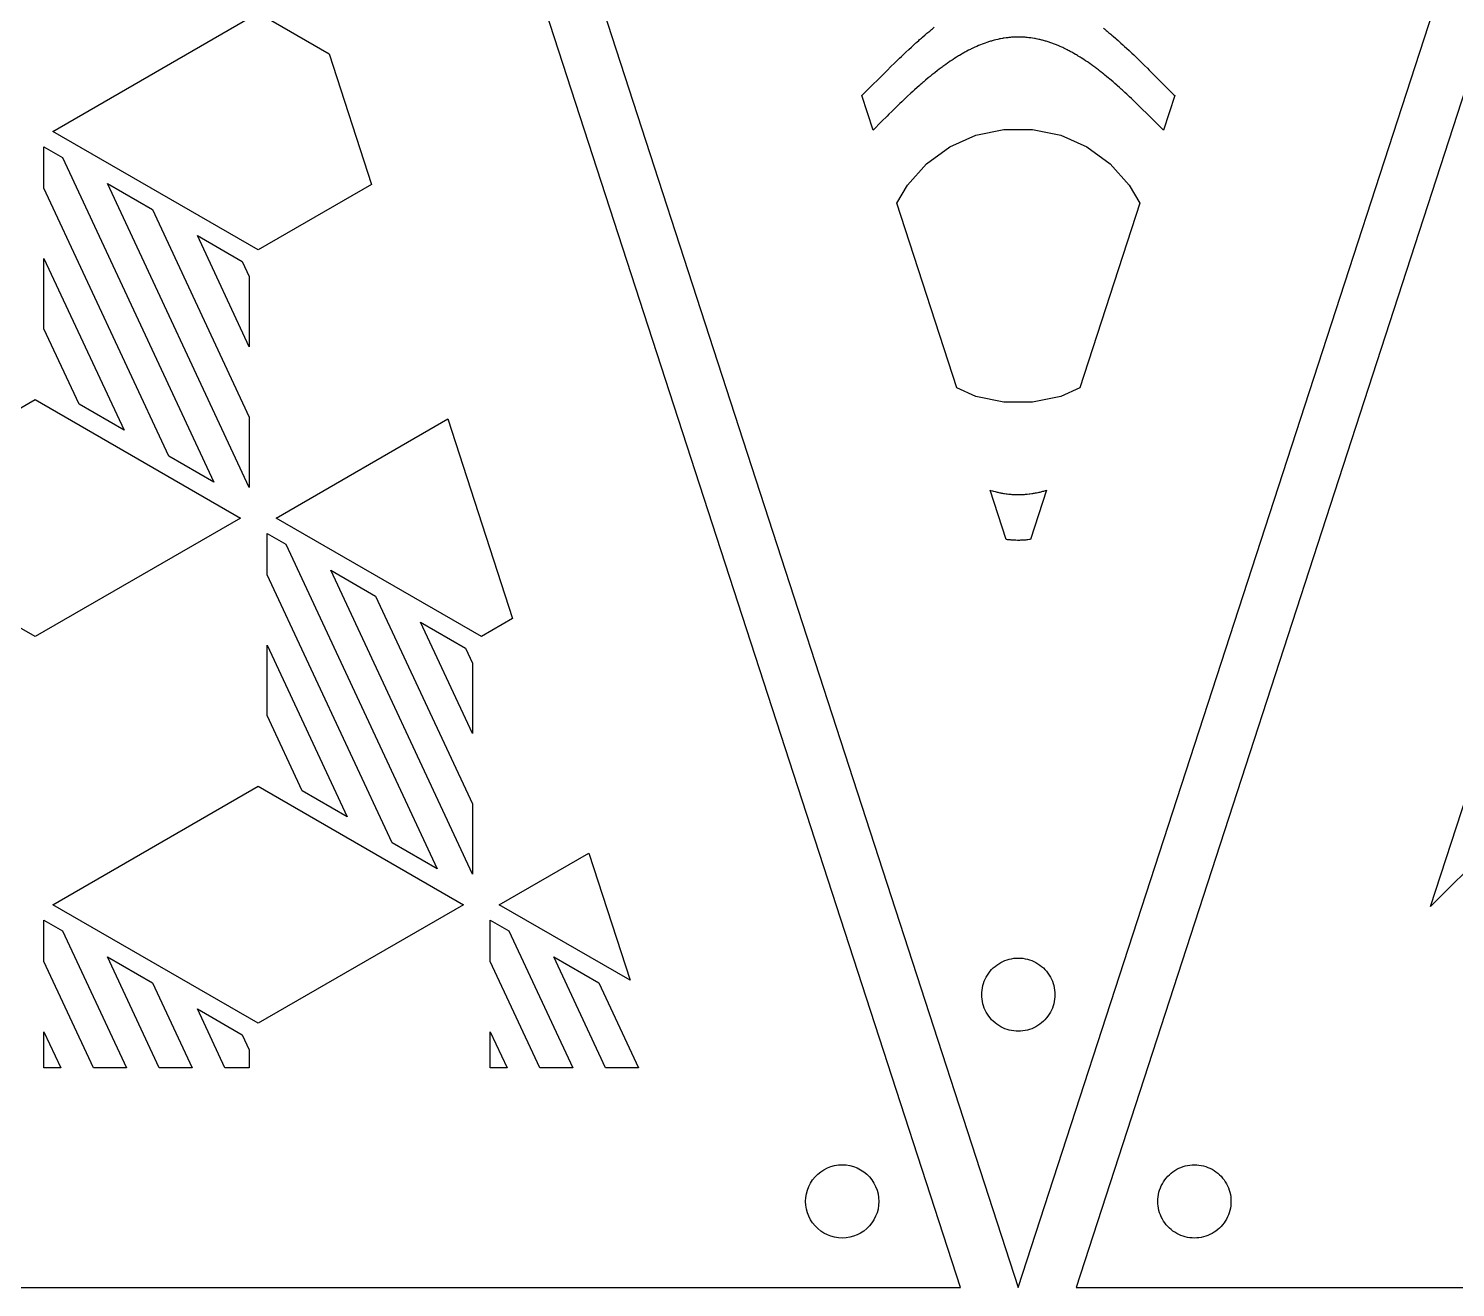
# Model space of a CAD drawing. Header units: metres. Extents: x 20 to 1108, y 20 to 485.
# Drawn here: x 509.8 to 587.8, y 253.8 to 322.6 of the extents above; entities that cross this region are included whole.
import ezdxf

# ---------------------------------------------------------------- set-up
doc = ezdxf.new("R2010")
doc.units = ezdxf.units.M

msp = doc.modelspace()

# ---------------------------------------------------------------- linework, layer by layer
for p, q in [((560.772, 253.826), (485.772, 484.652)), ((488.926, 484.652), (563.926, 253.826)), ((563.926, 253.826), (638.926, 484.652)), ((642.081, 484.652), (567.081, 253.826)), ((511.148, 317), (522.372, 323.481)), ((522.372, 323.481), (526.249, 321.241)), ((558.682, 322.146), (558.832, 322.275)), ((558.832, 322.275), (558.932, 322.359)), ((558.932, 322.359), (559.032, 322.443)), ((559.032, 322.443), (559.082, 322.484)), ((559.082, 322.484), (559.182, 322.566)), ((559.182, 322.566), (559.232, 322.607)), ((559.232, 322.607), (559.332, 322.687)), ((568.582, 322.638), (568.632, 322.597)), ((568.632, 322.597), (568.732, 322.516)), ((568.732, 322.516), (568.782, 322.475)), ((568.782, 322.475), (568.882, 322.392)), ((568.882, 322.392), (568.982, 322.307)), ((568.982, 322.307), (569.032, 322.265)), ((569.032, 322.265), (569.132, 322.179)), ((569.132, 322.179), (569.232, 322.092)), ((557.782, 321.329), (557.932, 321.47)), ((557.932, 321.47), (558.082, 321.609)), ((558.082, 321.609), (558.132, 321.654)), ((558.132, 321.654), (558.332, 321.836)), ((558.332, 321.836), (558.382, 321.88)), ((558.382, 321.88), (558.482, 321.971)), ((558.482, 321.971), (558.532, 322.015)), ((558.532, 322.015), (558.632, 322.102)), ((558.632, 322.102), (558.682, 322.146)), ((561.205, 321.43), (561.105, 321.377)), ((561.304, 321.481), (561.205, 321.43)), ((561.355, 321.505), (561.304, 321.481)), ((561.405, 321.53), (561.355, 321.505)), ((561.554, 321.601), (561.405, 321.53)), ((561.605, 321.623), (561.554, 321.601)), ((561.655, 321.646), (561.605, 321.623)), ((561.754, 321.689), (561.655, 321.646)), ((561.804, 321.709), (561.754, 321.689)), ((561.855, 321.73), (561.804, 321.709)), ((561.955, 321.769), (561.855, 321.73)), ((562.004, 321.787), (561.955, 321.769)), ((562.054, 321.807), (562.004, 321.787)), ((562.105, 321.824), (562.054, 321.807)), ((562.205, 321.86), (562.105, 321.824)), ((562.254, 321.875), (562.205, 321.86)), ((562.304, 321.892), (562.254, 321.875)), ((562.355, 321.907), (562.304, 321.892)), ((562.405, 321.922), (562.355, 321.907)), ((562.455, 321.938), (562.405, 321.922)), ((562.504, 321.951), (562.455, 321.938)), ((562.554, 321.966), (562.504, 321.951)), ((562.605, 321.979), (562.554, 321.966)), ((562.705, 322.004), (562.605, 321.979)), ((562.804, 322.027), (562.705, 322.004)), ((562.855, 322.038), (562.804, 322.027)), ((562.905, 322.049), (562.855, 322.038)), ((562.955, 322.059), (562.905, 322.049)), ((563.054, 322.076), (562.955, 322.059)), ((563.105, 322.085), (563.054, 322.076)), ((563.155, 322.094), (563.105, 322.085)), ((563.254, 322.108), (563.155, 322.094)), ((563.304, 322.113), (563.254, 322.108)), ((563.355, 322.119), (563.304, 322.113)), ((563.405, 322.125), (563.355, 322.119)), ((563.504, 322.135), (563.405, 322.125)), ((563.554, 322.139), (563.504, 322.135)), ((563.605, 322.143), (563.554, 322.139)), ((563.655, 322.146), (563.605, 322.143)), ((563.804, 322.152), (563.655, 322.146)), ((563.855, 322.152), (563.804, 322.152)), ((563.955, 322.152), (563.855, 322.152)), ((564.105, 322.15), (563.955, 322.152)), ((564.155, 322.148), (564.105, 322.15)), ((564.304, 322.139), (564.155, 322.148)), ((564.355, 322.135), (564.304, 322.139)), ((564.405, 322.129), (564.355, 322.135)), ((564.504, 322.119), (564.405, 322.129)), ((564.554, 322.113), (564.504, 322.119)), ((564.605, 322.107), (564.554, 322.113)), ((564.705, 322.093), (564.605, 322.107)), ((564.804, 322.075), (564.705, 322.093)), ((564.855, 322.067), (564.804, 322.075)), ((564.905, 322.058), (564.855, 322.067)), ((565.054, 322.026), (564.905, 322.058)), ((565.105, 322.015), (565.054, 322.026)), ((565.205, 321.989), (565.105, 322.015)), ((565.254, 321.978), (565.205, 321.989)), ((565.304, 321.963), (565.254, 321.978)), ((565.354, 321.949), (565.304, 321.963)), ((565.405, 321.936), (565.354, 321.949)), ((565.455, 321.92), (565.405, 321.936)), ((565.504, 321.905), (565.455, 321.92)), ((565.554, 321.89), (565.504, 321.905)), ((565.605, 321.873), (565.554, 321.89)), ((565.655, 321.857), (565.605, 321.873)), ((565.804, 321.804), (565.655, 321.857)), ((565.855, 321.785), (565.804, 321.804)), ((565.905, 321.767), (565.855, 321.785)), ((565.955, 321.746), (565.905, 321.767)), ((566.004, 321.727), (565.955, 321.746)), ((566.054, 321.706), (566.004, 321.727)), ((566.105, 321.686), (566.054, 321.706)), ((566.205, 321.643), (566.105, 321.686)), ((566.304, 321.598), (566.205, 321.643)), ((566.355, 321.574), (566.304, 321.598)), ((566.405, 321.551), (566.355, 321.574)), ((566.554, 321.478), (566.405, 321.551)), ((566.604, 321.452), (566.554, 321.478)), ((566.655, 321.427), (566.604, 321.452)), ((566.705, 321.401), (566.655, 321.427)), ((566.754, 321.373), (566.705, 321.401)), ((569.232, 322.092), (569.282, 322.049)), ((569.282, 322.049), (569.382, 321.959)), ((569.382, 321.959), (569.432, 321.915)), ((569.432, 321.915), (569.532, 321.825)), ((569.532, 321.825), (569.632, 321.736)), ((569.632, 321.736), (569.732, 321.645)), ((569.732, 321.645), (569.832, 321.552)), ((569.832, 321.552), (569.982, 321.412)), ((569.982, 321.412), (570.132, 321.272)), ((526.249, 321.241), (528.571, 314.099)), ((556.982, 320.558), (557.132, 320.704)), ((557.132, 320.704), (557.282, 320.851)), ((557.282, 320.851), (557.432, 320.995)), ((557.432, 320.995), (557.532, 321.092)), ((557.532, 321.092), (557.682, 321.235)), ((557.682, 321.235), (557.782, 321.329)), ((559.905, 320.62), (559.804, 320.547)), ((559.955, 320.656), (559.905, 320.62)), ((560.054, 320.727), (559.955, 320.656)), ((560.105, 320.762), (560.054, 320.727)), ((560.205, 320.83), (560.105, 320.762)), ((560.304, 320.898), (560.205, 320.83)), ((560.355, 320.931), (560.304, 320.898)), ((560.405, 320.962), (560.355, 320.931)), ((560.554, 321.059), (560.405, 320.962)), ((560.605, 321.089), (560.554, 321.059)), ((560.655, 321.119), (560.605, 321.089)), ((560.705, 321.151), (560.655, 321.119)), ((560.804, 321.209), (560.705, 321.151)), ((560.855, 321.238), (560.804, 321.209)), ((560.955, 321.295), (560.855, 321.238)), ((561.004, 321.322), (560.955, 321.295)), ((561.054, 321.351), (561.004, 321.322)), ((561.105, 321.377), (561.054, 321.351)), ((566.804, 321.347), (566.754, 321.373)), ((566.855, 321.319), (566.804, 321.347)), ((566.905, 321.291), (566.855, 321.319)), ((566.955, 321.264), (566.905, 321.291)), ((567.054, 321.205), (566.955, 321.264)), ((567.105, 321.176), (567.054, 321.205)), ((567.155, 321.147), (567.105, 321.176)), ((567.205, 321.115), (567.155, 321.147)), ((567.304, 321.055), (567.205, 321.115)), ((567.355, 321.023), (567.304, 321.055)), ((567.504, 320.926), (567.355, 321.023)), ((567.605, 320.86), (567.504, 320.926)), ((567.705, 320.791), (567.605, 320.86)), ((567.754, 320.758), (567.705, 320.791)), ((567.854, 320.688), (567.754, 320.758)), ((567.905, 320.652), (567.854, 320.688)), ((568.004, 320.579), (567.905, 320.652)), ((570.132, 321.272), (570.232, 321.177)), ((570.232, 321.177), (570.382, 321.032)), ((570.382, 321.032), (570.532, 320.888)), ((570.532, 320.888), (570.832, 320.596)), ((555.682, 319.263), (556.532, 320.111)), ((556.532, 320.111), (556.732, 320.311)), ((556.732, 320.311), (556.982, 320.558)), ((559.004, 319.919), (558.855, 319.793)), ((559.105, 320.002), (559.004, 319.919)), ((559.205, 320.083), (559.105, 320.002)), ((559.254, 320.124), (559.205, 320.083)), ((559.355, 320.204), (559.254, 320.124)), ((559.504, 320.321), (559.355, 320.204)), ((559.605, 320.399), (559.504, 320.321)), ((559.655, 320.437), (559.605, 320.399)), ((559.754, 320.511), (559.655, 320.437)), ((559.804, 320.547), (559.754, 320.511)), ((568.054, 320.542), (568.004, 320.579)), ((568.105, 320.505), (568.054, 320.542)), ((568.155, 320.469), (568.105, 320.505)), ((568.205, 320.432), (568.155, 320.469)), ((568.254, 320.394), (568.205, 320.432)), ((568.304, 320.355), (568.254, 320.394)), ((568.355, 320.317), (568.304, 320.355)), ((568.455, 320.238), (568.355, 320.317)), ((568.504, 320.198), (568.455, 320.238)), ((568.605, 320.118), (568.504, 320.198)), ((568.655, 320.078), (568.605, 320.118)), ((568.754, 319.996), (568.655, 320.078)), ((568.855, 319.914), (568.754, 319.996)), ((568.905, 319.872), (568.855, 319.914)), ((569.104, 319.702), (568.905, 319.872)), ((570.832, 320.596), (570.982, 320.447)), ((570.982, 320.447), (571.082, 320.349)), ((571.082, 320.349), (571.232, 320.199)), ((571.232, 320.199), (571.632, 319.801)), ((555.432, 319.014), (555.682, 319.263)), ((558.054, 319.083), (557.855, 318.898)), ((558.155, 319.176), (558.054, 319.083)), ((558.254, 319.267), (558.155, 319.176)), ((558.405, 319.402), (558.254, 319.267)), ((558.504, 319.49), (558.405, 319.402)), ((558.554, 319.534), (558.504, 319.49)), ((558.655, 319.621), (558.554, 319.534)), ((558.705, 319.664), (558.655, 319.621)), ((558.754, 319.708), (558.705, 319.664)), ((558.855, 319.793), (558.754, 319.708)), ((569.205, 319.615), (569.104, 319.702)), ((569.304, 319.528), (569.205, 319.615)), ((569.355, 319.485), (569.304, 319.528)), ((569.455, 319.396), (569.355, 319.485)), ((569.554, 319.306), (569.455, 319.396)), ((569.605, 319.261), (569.554, 319.306)), ((569.754, 319.123), (569.605, 319.261)), ((569.855, 319.03), (569.754, 319.123)), ((571.632, 319.801), (572.232, 319.201)), ((572.232, 319.201), (572.432, 319.002)), ((555.379, 318.962), (555.432, 319.014)), ((555.994, 317.073), (555.379, 318.962)), ((557.304, 318.372), (557.155, 318.227)), ((557.455, 318.518), (557.304, 318.372)), ((557.554, 318.613), (557.455, 318.518)), ((557.705, 318.756), (557.554, 318.613)), ((557.855, 318.898), (557.705, 318.756)), ((570.004, 318.892), (569.855, 319.03)), ((570.105, 318.797), (570.004, 318.892)), ((570.405, 318.511), (570.105, 318.797)), ((570.554, 318.365), (570.405, 318.511)), ((570.705, 318.22), (570.554, 318.365)), ((572.473, 318.962), (571.859, 317.073)), ((572.432, 319.002), (572.473, 318.962)), ((556.455, 317.534), (555.994, 317.073)), ((556.754, 317.832), (556.455, 317.534)), ((556.855, 317.932), (556.754, 317.832)), ((557.004, 318.079), (556.855, 317.932)), ((557.155, 318.227), (557.004, 318.079)), ((570.955, 317.975), (570.705, 318.22)), ((571.105, 317.826), (570.955, 317.975)), ((571.355, 317.577), (571.105, 317.826)), ((571.859, 317.073), (571.355, 317.577)), ((522.372, 310.521), (511.148, 317)), ((560.176, 316.148), (561.609, 316.785)), ((561.609, 316.785), (563.142, 317.111)), ((563.142, 317.111), (564.71, 317.111)), ((564.71, 317.111), (566.244, 316.785)), ((566.244, 316.785), (567.676, 316.148)), ((510.66, 313.904), (510.66, 316.155)), ((510.66, 316.155), (511.68, 315.567)), ((558.908, 315.227), (560.176, 316.148)), ((567.676, 316.148), (568.945, 315.227)), ((511.68, 315.567), (519.95, 297.831)), ((557.859, 314.061), (558.908, 315.227)), ((568.945, 315.227), (569.994, 314.061)), ((517.494, 299.249), (510.66, 313.904)), ((514.136, 314.149), (516.591, 312.732)), ((521.884, 297.533), (514.136, 314.149)), ((528.571, 314.099), (522.372, 310.521)), ((557.292, 313.078), (557.859, 314.061)), ((569.994, 314.061), (570.561, 313.078)), ((560.573, 302.981), (557.292, 313.078)), ((570.561, 313.078), (567.28, 302.981)), ((516.591, 312.732), (521.884, 301.381)), ((519.047, 311.313), (521.503, 309.896)), ((521.884, 305.23), (519.047, 311.313)), ((510.66, 306.206), (510.66, 310.056)), ((510.66, 310.056), (515.038, 300.668)), ((521.503, 309.896), (521.884, 309.078)), ((521.884, 309.078), (521.884, 305.23)), ((512.581, 302.086), (510.66, 306.206)), ((561.609, 302.52), (560.573, 302.981)), ((567.28, 302.981), (566.244, 302.52)), ((498.948, 295.869), (510.172, 302.35)), ((510.172, 302.35), (521.396, 295.869)), ((515.038, 300.668), (512.581, 302.086)), ((563.142, 302.194), (561.609, 302.52)), ((564.71, 302.194), (563.142, 302.194)), ((566.244, 302.52), (564.71, 302.194)), ((521.884, 301.381), (521.884, 297.533)), ((523.348, 295.869), (532.733, 301.288)), ((532.733, 301.288), (536.279, 290.375)), ((519.95, 297.831), (517.494, 299.249)), ((563.264, 294.696), (562.39, 297.387)), ((562.39, 297.387), (562.413, 297.379)), ((562.413, 297.379), (562.512, 297.352)), ((562.512, 297.352), (562.563, 297.337)), ((562.563, 297.337), (562.663, 297.312)), ((562.663, 297.312), (562.712, 297.3)), ((562.712, 297.3), (562.762, 297.287)), ((562.762, 297.287), (562.813, 297.277)), ((562.813, 297.277), (562.863, 297.266)), ((562.863, 297.266), (562.913, 297.254)), ((562.913, 297.254), (562.962, 297.245)), ((562.962, 297.245), (563.012, 297.236)), ((563.012, 297.236), (563.063, 297.227)), ((563.063, 297.227), (563.113, 297.219)), ((563.113, 297.219), (563.163, 297.21)), ((563.163, 297.21), (563.262, 297.196)), ((564.563, 297.193), (564.663, 297.206)), ((565.462, 297.387), (564.588, 294.696)), ((564.663, 297.206), (564.712, 297.214)), ((564.712, 297.214), (564.762, 297.223)), ((564.762, 297.223), (564.812, 297.231)), ((564.812, 297.231), (564.863, 297.239)), ((564.863, 297.239), (564.913, 297.249)), ((564.913, 297.249), (565.012, 297.271)), ((565.012, 297.271), (565.063, 297.281)), ((565.063, 297.281), (565.113, 297.292)), ((565.113, 297.292), (565.262, 297.33)), ((565.262, 297.33), (565.313, 297.344)), ((565.313, 297.344), (565.413, 297.371)), ((565.413, 297.371), (565.462, 297.387)), ((563.262, 297.196), (563.313, 297.191)), ((563.313, 297.191), (563.413, 297.179)), ((563.413, 297.179), (563.462, 297.175)), ((563.462, 297.175), (563.512, 297.169)), ((563.512, 297.169), (563.563, 297.165)), ((563.563, 297.165), (563.663, 297.159)), ((563.663, 297.159), (563.762, 297.155)), ((563.762, 297.155), (563.813, 297.153)), ((563.813, 297.153), (563.863, 297.152)), ((563.863, 297.152), (563.962, 297.152)), ((563.962, 297.152), (564.063, 297.154)), ((564.063, 297.154), (564.212, 297.16)), ((564.212, 297.16), (564.262, 297.163)), ((564.262, 297.163), (564.313, 297.167)), ((564.313, 297.167), (564.363, 297.171)), ((564.363, 297.171), (564.413, 297.177)), ((564.413, 297.177), (564.512, 297.187)), ((564.512, 297.187), (564.563, 297.193)), ((510.172, 289.39), (498.948, 295.869)), ((521.396, 295.869), (510.172, 289.39)), ((534.572, 289.39), (523.348, 295.869)), ((522.86, 292.774), (522.86, 295.025)), ((522.86, 295.025), (523.879, 294.436)), ((523.879, 294.436), (532.15, 276.7)), ((563.29, 294.693), (563.264, 294.696)), ((563.34, 294.687), (563.29, 294.693)), ((563.44, 294.677), (563.34, 294.687)), ((563.49, 294.671), (563.44, 294.677)), ((563.54, 294.667), (563.49, 294.671)), ((563.59, 294.663), (563.54, 294.667)), ((563.64, 294.66), (563.59, 294.663)), ((563.79, 294.654), (563.64, 294.66)), ((563.89, 294.652), (563.79, 294.654)), ((563.99, 294.652), (563.89, 294.652)), ((564.04, 294.653), (563.99, 294.652)), ((564.09, 294.655), (564.04, 294.653)), ((564.19, 294.659), (564.09, 294.655)), ((564.29, 294.665), (564.19, 294.659)), ((564.34, 294.669), (564.29, 294.665)), ((564.39, 294.675), (564.34, 294.669)), ((564.44, 294.679), (564.39, 294.675)), ((564.54, 294.691), (564.44, 294.679)), ((564.588, 294.696), (564.54, 294.691)), ((529.694, 278.119), (522.86, 292.774)), ((526.336, 293.018), (528.791, 291.601)), ((534.084, 276.402), (526.336, 293.018)), ((528.791, 291.601), (534.084, 280.25)), ((531.247, 290.183), (533.704, 288.765)), ((534.084, 284.099), (531.247, 290.183)), ((536.279, 290.375), (534.572, 289.39)), ((522.86, 285.075), (522.86, 288.925)), ((522.86, 288.925), (527.238, 279.537)), ((533.704, 288.765), (534.084, 287.948)), ((534.084, 287.948), (534.084, 284.099)), ((598.644, 286.82), (586.46, 274.636)), ((524.781, 280.955), (522.86, 285.075)), ((586.46, 274.636), (588.728, 281.618)), ((511.148, 274.739), (522.372, 281.219)), ((522.372, 281.219), (533.596, 274.739)), ((527.238, 279.537), (524.781, 280.955)), ((534.084, 280.25), (534.084, 276.402)), ((532.15, 276.7), (529.694, 278.119)), ((535.547, 274.739), (540.442, 277.565)), ((540.442, 277.565), (542.702, 270.609)), ((522.372, 268.259), (511.148, 274.739)), ((533.596, 274.739), (522.372, 268.259)), ((542.702, 270.609), (535.547, 274.739)), ((510.66, 271.643), (510.66, 273.894)), ((510.66, 273.894), (511.68, 273.305)), ((535.06, 271.643), (535.06, 273.894)), ((535.06, 273.894), (536.08, 273.305)), ((511.68, 273.305), (515.167, 265.826)), ((536.08, 273.305), (539.567, 265.826)), ((513.372, 265.826), (510.66, 271.643)), ((516.962, 265.826), (514.136, 271.887)), ((514.136, 271.887), (516.591, 270.47)), ((537.773, 265.826), (535.06, 271.643)), ((541.362, 265.826), (538.536, 271.887)), ((538.536, 271.887), (540.992, 270.47)), ((562.751, 271.444), (562.855, 271.515)), ((562.855, 271.515), (562.962, 271.578)), ((562.962, 271.578), (563.075, 271.636)), ((563.075, 271.636), (563.19, 271.686)), ((563.19, 271.686), (563.308, 271.729)), ((563.308, 271.729), (563.429, 271.764)), ((563.429, 271.764), (563.551, 271.79)), ((563.551, 271.79), (563.675, 271.811)), ((563.675, 271.811), (563.8, 271.822)), ((563.8, 271.822), (563.926, 271.826)), ((563.926, 271.826), (564.052, 271.822)), ((564.052, 271.822), (564.177, 271.811)), ((564.177, 271.811), (564.301, 271.79)), ((564.301, 271.79), (564.423, 271.764)), ((564.423, 271.764), (564.544, 271.729)), ((564.544, 271.729), (564.663, 271.686)), ((564.663, 271.686), (564.778, 271.636)), ((564.778, 271.636), (564.89, 271.578)), ((564.89, 271.578), (564.998, 271.515)), ((564.998, 271.515), (565.102, 271.444)), ((562.117, 270.678), (562.173, 270.789)), ((562.173, 270.789), (562.238, 270.898)), ((562.238, 270.898), (562.308, 271.001)), ((562.308, 271.001), (562.385, 271.102)), ((562.385, 271.102), (562.468, 271.195)), ((562.468, 271.195), (562.557, 271.284)), ((562.557, 271.284), (562.652, 271.367)), ((562.652, 271.367), (562.751, 271.444)), ((565.102, 271.444), (565.201, 271.367)), ((565.201, 271.367), (565.295, 271.284)), ((565.295, 271.284), (565.384, 271.195)), ((565.384, 271.195), (565.467, 271.102)), ((565.467, 271.102), (565.544, 271.001)), ((565.544, 271.001), (565.615, 270.898)), ((565.615, 270.898), (565.679, 270.789)), ((565.679, 270.789), (565.736, 270.678)), ((516.591, 270.47), (518.757, 265.826)), ((540.992, 270.47), (543.157, 265.826)), ((561.926, 269.826), (561.93, 269.951)), ((561.93, 269.951), (561.942, 270.076)), ((561.942, 270.076), (561.961, 270.201)), ((561.961, 270.201), (561.989, 270.323)), ((561.989, 270.323), (562.024, 270.444)), ((562.024, 270.444), (562.067, 270.563)), ((562.067, 270.563), (562.117, 270.678)), ((565.736, 270.678), (565.786, 270.563)), ((565.786, 270.563), (565.829, 270.444)), ((565.829, 270.444), (565.864, 270.323)), ((565.864, 270.323), (565.891, 270.201)), ((565.891, 270.201), (565.911, 270.076)), ((565.911, 270.076), (565.922, 269.951)), ((565.922, 269.951), (565.926, 269.826)), ((561.93, 269.7), (561.926, 269.826)), ((561.942, 269.575), (561.93, 269.7)), ((561.961, 269.451), (561.942, 269.575)), ((561.989, 269.328), (561.961, 269.451)), ((562.024, 269.208), (561.989, 269.328)), ((562.067, 269.091), (562.024, 269.208)), ((565.829, 269.208), (565.786, 269.091)), ((565.864, 269.328), (565.829, 269.208)), ((565.891, 269.451), (565.864, 269.328)), ((565.911, 269.575), (565.891, 269.451)), ((565.922, 269.7), (565.911, 269.575)), ((565.926, 269.826), (565.922, 269.7)), ((520.551, 265.826), (519.047, 269.052)), ((519.047, 269.052), (521.503, 267.634)), ((562.117, 268.975), (562.067, 269.091)), ((562.173, 268.862), (562.117, 268.975)), ((562.238, 268.754), (562.173, 268.862)), ((562.308, 268.651), (562.238, 268.754)), ((562.385, 268.552), (562.308, 268.651)), ((562.468, 268.457), (562.385, 268.552)), ((562.557, 268.368), (562.468, 268.457)), ((562.652, 268.285), (562.557, 268.368)), ((565.295, 268.368), (565.201, 268.285)), ((565.384, 268.457), (565.295, 268.368)), ((565.467, 268.552), (565.384, 268.457)), ((565.544, 268.651), (565.467, 268.552)), ((565.615, 268.754), (565.544, 268.651)), ((565.679, 268.862), (565.615, 268.754)), ((565.736, 268.975), (565.679, 268.862)), ((565.786, 269.091), (565.736, 268.975)), ((510.66, 265.826), (510.66, 267.795)), ((510.66, 267.795), (511.578, 265.826)), ((521.503, 267.634), (521.884, 266.818)), ((535.06, 265.826), (535.06, 267.795)), ((535.06, 267.795), (535.978, 265.826)), ((562.751, 268.208), (562.652, 268.285)), ((562.855, 268.138), (562.751, 268.208)), ((562.962, 268.073), (562.855, 268.138)), ((563.075, 268.017), (562.962, 268.073)), ((563.19, 267.967), (563.075, 268.017)), ((563.308, 267.925), (563.19, 267.967)), ((563.429, 267.89), (563.308, 267.925)), ((563.551, 267.861), (563.429, 267.89)), ((563.675, 267.843), (563.551, 267.861)), ((563.8, 267.83), (563.675, 267.843)), ((563.926, 267.826), (563.8, 267.83)), ((564.052, 267.83), (563.926, 267.826)), ((564.177, 267.843), (564.052, 267.83)), ((564.301, 267.861), (564.177, 267.843)), ((564.423, 267.89), (564.301, 267.861)), ((564.544, 267.925), (564.423, 267.89)), ((564.663, 267.967), (564.544, 267.925)), ((564.778, 268.017), (564.663, 267.967)), ((564.89, 268.073), (564.778, 268.017)), ((564.998, 268.138), (564.89, 268.073)), ((565.102, 268.208), (564.998, 268.138)), ((565.201, 268.285), (565.102, 268.208)), ((521.884, 266.818), (521.884, 265.826)), ((511.578, 265.826), (510.66, 265.826)), ((515.167, 265.826), (513.372, 265.826)), ((518.757, 265.826), (516.962, 265.826)), ((521.884, 265.826), (520.551, 265.826)), ((535.978, 265.826), (535.06, 265.826)), ((539.567, 265.826), (537.773, 265.826)), ((543.157, 265.826), (541.362, 265.826)), ((552.682, 259.704), (552.814, 259.867)), ((552.814, 259.867), (552.961, 260.015)), ((552.961, 260.015), (553.124, 260.147)), ((553.124, 260.147), (553.3, 260.261)), ((553.3, 260.261), (553.487, 260.356)), ((553.487, 260.356), (553.682, 260.431)), ((553.682, 260.431), (553.884, 260.484)), ((553.884, 260.484), (554.09, 260.518)), ((554.09, 260.518), (554.3, 260.528)), ((554.3, 260.528), (554.509, 260.518)), ((554.509, 260.518), (554.715, 260.484)), ((554.715, 260.484), (554.917, 260.431)), ((554.917, 260.431), (555.113, 260.356)), ((555.113, 260.356), (555.3, 260.261)), ((555.3, 260.261), (555.475, 260.147)), ((555.475, 260.147), (555.638, 260.015)), ((555.638, 260.015), (555.786, 259.867)), ((555.786, 259.867), (555.917, 259.704)), ((571.935, 259.704), (572.011, 259.804)), ((572.011, 259.804), (572.095, 259.898)), ((572.095, 259.898), (572.183, 259.986)), ((572.183, 259.986), (572.278, 260.069)), ((572.278, 260.069), (572.378, 260.147)), ((572.378, 260.147), (572.481, 260.217)), ((572.481, 260.217), (572.589, 260.281)), ((572.589, 260.281), (572.701, 260.338)), ((572.701, 260.338), (572.817, 260.388)), ((572.817, 260.388), (572.935, 260.431)), ((572.935, 260.431), (573.055, 260.466)), ((573.055, 260.466), (573.178, 260.493)), ((573.178, 260.493), (573.302, 260.513)), ((573.302, 260.513), (573.427, 260.525)), ((573.427, 260.525), (573.552, 260.528)), ((573.552, 260.528), (573.678, 260.525)), ((573.678, 260.525), (573.803, 260.513)), ((573.803, 260.513), (573.927, 260.493)), ((573.927, 260.493), (574.05, 260.466)), ((574.05, 260.466), (574.171, 260.431)), ((574.171, 260.431), (574.289, 260.388)), ((574.289, 260.388), (574.404, 260.338)), ((574.404, 260.338), (574.516, 260.281)), ((574.516, 260.281), (574.625, 260.217)), ((574.625, 260.217), (574.728, 260.147)), ((574.728, 260.147), (574.828, 260.069)), ((574.828, 260.069), (574.922, 259.986)), ((574.922, 259.986), (575.01, 259.898)), ((575.01, 259.898), (575.094, 259.804)), ((575.094, 259.804), (575.171, 259.704)), ((552.343, 258.944), (552.398, 259.147)), ((552.398, 259.147), (552.473, 259.342)), ((552.473, 259.342), (552.568, 259.528)), ((552.568, 259.528), (552.682, 259.704)), ((555.917, 259.704), (556.032, 259.528)), ((556.032, 259.528), (556.126, 259.342)), ((556.126, 259.342), (556.202, 259.147)), ((556.202, 259.147), (556.256, 258.944)), ((571.589, 258.903), (571.616, 259.026)), ((571.616, 259.026), (571.651, 259.147)), ((571.651, 259.147), (571.693, 259.265)), ((571.693, 259.265), (571.743, 259.38)), ((571.743, 259.38), (571.8, 259.492)), ((571.8, 259.492), (571.864, 259.601)), ((571.864, 259.601), (571.935, 259.704)), ((575.171, 259.704), (575.242, 259.601)), ((575.242, 259.601), (575.305, 259.492)), ((575.305, 259.492), (575.363, 259.38)), ((575.363, 259.38), (575.413, 259.265)), ((575.413, 259.265), (575.455, 259.147)), ((575.455, 259.147), (575.49, 259.026)), ((575.49, 259.026), (575.517, 258.903)), ((552.3, 258.528), (552.311, 258.737)), ((552.311, 258.319), (552.3, 258.528)), ((552.311, 258.737), (552.343, 258.944)), ((552.343, 258.112), (552.311, 258.319)), ((556.256, 258.944), (556.288, 258.737)), ((556.288, 258.319), (556.256, 258.112)), ((556.288, 258.737), (556.3, 258.528)), ((556.3, 258.528), (556.288, 258.319)), ((571.552, 258.528), (571.557, 258.654)), ((571.557, 258.403), (571.552, 258.528)), ((571.557, 258.654), (571.569, 258.779)), ((571.569, 258.277), (571.557, 258.403)), ((571.569, 258.779), (571.589, 258.903)), ((571.589, 258.153), (571.569, 258.277)), ((575.517, 258.903), (575.537, 258.779)), ((575.537, 258.277), (575.517, 258.153)), ((575.537, 258.779), (575.548, 258.654)), ((575.548, 258.403), (575.537, 258.277)), ((575.548, 258.654), (575.552, 258.528)), ((575.552, 258.528), (575.548, 258.403)), ((552.398, 257.91), (552.343, 258.112)), ((552.473, 257.715), (552.398, 257.91)), ((552.568, 257.528), (552.473, 257.715)), ((552.682, 257.353), (552.568, 257.528)), ((556.032, 257.528), (555.917, 257.353)), ((556.126, 257.715), (556.032, 257.528)), ((556.202, 257.91), (556.126, 257.715)), ((556.256, 258.112), (556.202, 257.91)), ((571.616, 258.031), (571.589, 258.153)), ((571.651, 257.91), (571.616, 258.031)), ((571.693, 257.792), (571.651, 257.91)), ((571.743, 257.677), (571.693, 257.792)), ((571.8, 257.566), (571.743, 257.677)), ((571.864, 257.457), (571.8, 257.566)), ((571.935, 257.353), (571.864, 257.457)), ((575.242, 257.457), (575.171, 257.353)), ((575.305, 257.566), (575.242, 257.457)), ((575.363, 257.677), (575.305, 257.566)), ((575.413, 257.792), (575.363, 257.677)), ((575.455, 257.91), (575.413, 257.792)), ((575.49, 258.031), (575.455, 257.91)), ((575.517, 258.153), (575.49, 258.031)), ((552.814, 257.191), (552.682, 257.353)), ((552.961, 257.042), (552.814, 257.191)), ((553.124, 256.91), (552.961, 257.042)), ((553.3, 256.797), (553.124, 256.91)), ((553.487, 256.701), (553.3, 256.797)), ((553.682, 256.626), (553.487, 256.701)), ((555.113, 256.701), (554.917, 256.626)), ((555.3, 256.797), (555.113, 256.701)), ((555.475, 256.91), (555.3, 256.797)), ((555.638, 257.042), (555.475, 256.91)), ((555.786, 257.191), (555.638, 257.042)), ((555.917, 257.353), (555.786, 257.191)), ((572.011, 257.254), (571.935, 257.353)), ((572.095, 257.159), (572.011, 257.254)), ((572.183, 257.07), (572.095, 257.159)), ((572.278, 256.987), (572.183, 257.07)), ((572.378, 256.91), (572.278, 256.987)), ((572.481, 256.84), (572.378, 256.91)), ((572.589, 256.776), (572.481, 256.84)), ((572.701, 256.719), (572.589, 256.776)), ((572.817, 256.669), (572.701, 256.719)), ((572.935, 256.626), (572.817, 256.669)), ((574.289, 256.669), (574.171, 256.626)), ((574.404, 256.719), (574.289, 256.669)), ((574.516, 256.776), (574.404, 256.719)), ((574.625, 256.84), (574.516, 256.776)), ((574.728, 256.91), (574.625, 256.84)), ((574.828, 256.987), (574.728, 256.91)), ((574.922, 257.07), (574.828, 256.987)), ((575.01, 257.159), (574.922, 257.07)), ((575.094, 257.254), (575.01, 257.159)), ((575.171, 257.353), (575.094, 257.254)), ((553.884, 256.572), (553.682, 256.626)), ((554.09, 256.539), (553.884, 256.572)), ((554.3, 256.528), (554.09, 256.539)), ((554.509, 256.539), (554.3, 256.528)), ((554.715, 256.572), (554.509, 256.539)), ((554.917, 256.626), (554.715, 256.572)), ((573.055, 256.591), (572.935, 256.626)), ((573.178, 256.564), (573.055, 256.591)), ((573.302, 256.544), (573.178, 256.564)), ((573.427, 256.532), (573.302, 256.544)), ((573.552, 256.528), (573.427, 256.532)), ((573.678, 256.532), (573.552, 256.528)), ((573.803, 256.544), (573.678, 256.532)), ((573.927, 256.564), (573.803, 256.544)), ((574.05, 256.591), (573.927, 256.564)), ((574.171, 256.626), (574.05, 256.591)), ((410.772, 253.826), (560.772, 253.826)), ((567.081, 253.826), (717.081, 253.826))]:
    msp.add_line(p, q)

doc.saveas('drawing.dxf')
